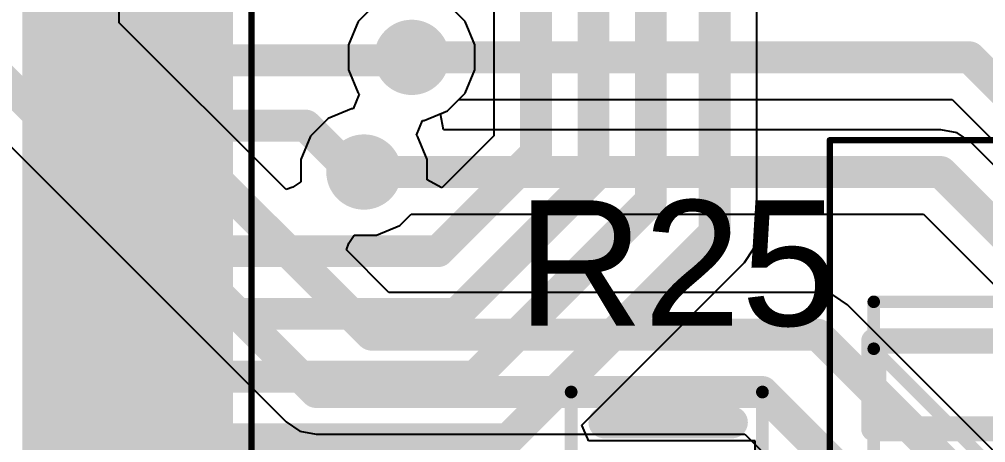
# Model space of a CAD drawing. Header units: millimetres. Extents: x -1.58 to 1.58, y -1.38 to 3.35.
# Drawn here: x 0.1919 to 0.495, y 2.3441 to 2.4769 of the extents above; entities that cross this region are included whole.
import ezdxf

# ---------------------------------------------------------------- set-up
doc = ezdxf.new("R2010")
doc.units = ezdxf.units.MM
doc.header["$MEASUREMENT"] = 0
for name, color, linetype in [('BottomLayer', 5, 'Continuous'), ('Mechanical13', 56, 'Continuous'), ('Mechanical15', 56, 'Continuous'), ('TopLayer', 1, 'Continuous'), ('TopOverlay', 2, 'Continuous'), ('TopPaste', 8, 'Continuous'), ('TopSolder', 216, 'Continuous'), ('ViaHoleLayer', 16, 'Continuous')]:
    doc.layers.add(name, color=color, linetype=linetype)
doc.styles.add('Arial', font='arial.ttf', dxfattribs={"height": 0.2})

# ---------------------------------------------------------------- blocks, each defined once
blk = doc.blocks.new('RESISTOR_0603_33')
at = {"layer": 'TopLayer'}
for points in [[(-0.05618115, -0.02011815), (-0.05618115, 0.01925195), (-0.01287405, 0.01925195), (-0.01287405, -0.02011815)], [(0.01334645, -0.01968505), (0.01334645, 0.01968505), (0.05665355, 0.01968505), (0.05665355, -0.01968505)]]:
    blk.add_hatch(color=1, dxfattribs=at).paths.add_polyline_path(points)
at = {"layer": 'TopPaste'}
for points in [[(-0.05618115, -0.02011815), (-0.05618115, 0.01925195), (-0.01287405, 0.01925195), (-0.01287405, -0.02011815)], [(0.01334645, -0.01968505), (0.01334645, 0.01968505), (0.05665355, 0.01968505), (0.05665355, -0.01968505)]]:
    blk.add_hatch(color=8, dxfattribs=at).paths.add_polyline_path(points)
at = {"layer": 'TopSolder'}
for points in [[(-0.06018115, -0.02411815), (-0.06018115, 0.02325195), (-0.00887405, 0.02325195), (-0.00887405, -0.02411815)], [(0.00934645, -0.02368505), (0.00934645, 0.02368505), (0.06065355, 0.02368505), (0.06065355, -0.02368505)]]:
    blk.add_hatch(color=216, dxfattribs=at).paths.add_polyline_path(points)
at = {"layer": 'Mechanical15', "const_width": 0.004}
for points in [[(-0.08, 0.03), (-0.08, -0.03)], [(-0.08, 0.03), (0.08, 0.03)], [(0.08, 0.03), (0.08, -0.03)], [(-0.08, -0.03), (0.08, -0.03)]]:
    blk.add_lwpolyline(points, dxfattribs=at)
at = {"layer": 'Mechanical15', "const_width": 0.002}
for points in [[(-0.081, 0.03, 1), (-0.079, 0.03, 1)], [(-0.081, 0.03, 1), (-0.079, 0.03, 1)], [(0.079, 0.03, 1), (0.081, 0.03, 1)], [(0.079, 0.03, 1), (0.081, 0.03, 1)], [(-0.081, -0.03, 1), (-0.079, -0.03, 1)], [(-0.081, -0.03, 1), (-0.079, -0.03, 1)], [(0.079, -0.03, 1), (0.081, -0.03, 1)], [(0.079, -0.03, 1), (0.081, -0.03, 1)]]:
    blk.add_lwpolyline(points, format="xyb", close=True, dxfattribs=at)
at = {"layer": 'TopOverlay'}
for points, const_width in [([(-0.0695276, 0.0195669), (-0.0695276, -0.0204331)], 0.01), ([(0.0704724, 0.0195669), (0.0704724, -0.0204331)], 0.01), ([(0, 0.005), (0, -0.005)], 0.002), ([(-0.005, 0), (0.005, 0)], 0.002)]:
    blk.add_lwpolyline(points, dxfattribs=dict(at, const_width=const_width))
for points, const_width in [([(-0.0720276, 0.0195669, 1), (-0.0670276, 0.0195669, 1)], 0.005), ([(0.0679724, 0.0195669, 1), (0.0729724, 0.0195669, 1)], 0.005), ([(-0.0005, 0.005, 1), (0.0005, 0.005, 1)], 0.001), ([(-0.0055, 0, 1), (-0.0045, 0, 1)], 0.001), ([(0.0045, 0, 1), (0.0055, 0, 1)], 0.001), ([(-0.0005, -0.005, 1), (0.0005, -0.005, 1)], 0.001), ([(-0.0720276, -0.0204331, 1), (-0.0670276, -0.0204331, 1)], 0.005), ([(0.0679724, -0.0204331, 1), (0.0729724, -0.0204331, 1)], 0.005)]:
    blk.add_lwpolyline(points, format="xyb", close=True, dxfattribs=dict(at, const_width=const_width))
blk = doc.blocks.new('SOT95P240X120_3N_59')
at = {"layer": 'TopLayer'}
for points in [[(-0.06692915, 0.05118115), (-0.02755905, 0.05118115), (-0.02755905, 0.02362205), (-0.06692915, 0.02362205)], [(0.02755905, 0.01377955), (0.06692915, 0.01377955), (0.06692915, -0.01377955), (0.02755905, -0.01377955)], [(-0.06692915, -0.02362205), (-0.02755905, -0.02362205), (-0.02755905, -0.05118115), (-0.06692915, -0.05118115)]]:
    blk.add_hatch(color=1, dxfattribs=at).paths.add_polyline_path(points)
at = {"layer": 'TopPaste'}
for points in [[(-0.06692915, 0.05118115), (-0.02755905, 0.05118115), (-0.02755905, 0.02362205), (-0.06692915, 0.02362205)], [(0.02755905, 0.01377955), (0.06692915, 0.01377955), (0.06692915, -0.01377955), (0.02755905, -0.01377955)], [(-0.06692915, -0.02362205), (-0.02755905, -0.02362205), (-0.02755905, -0.05118115), (-0.06692915, -0.05118115)]]:
    blk.add_hatch(color=8, dxfattribs=at).paths.add_polyline_path(points)
at = {"layer": 'TopSolder'}
for points in [[(-0.07092915, 0.05518115), (-0.02355905, 0.05518115), (-0.02355905, 0.01962205), (-0.07092915, 0.01962205)], [(0.02355905, 0.01777955), (0.07092915, 0.01777955), (0.07092915, -0.01777955), (0.02355905, -0.01777955)], [(-0.07092915, -0.01962205), (-0.02355905, -0.01962205), (-0.02355905, -0.05518115), (-0.07092915, -0.05518115)]]:
    blk.add_hatch(color=216, dxfattribs=at).paths.add_polyline_path(points)
at = {"layer": 'Mechanical13', "const_width": 0.003937}
for points in [[(-0.026063, 0.0574803), (0.026063, 0.0574803)], [(-0.026063, 0.0574803), (-0.026063, -0.0574803)], [(0.0113386, 0.0574803), (-0.026063, 0.0200787)], [(0.026063, 0.0574803), (0.026063, -0.0574803)], [(-0.026063, -0.0574803), (0.026063, -0.0574803)]]:
    blk.add_lwpolyline(points, dxfattribs=at)
at = {"layer": 'Mechanical13', "const_width": 0.0019685}
for points in [[(-0.0270472, 0.0574803, 1), (-0.0250788, 0.0574803, 1)], [(-0.0270472, 0.0574803, 1), (-0.0250788, 0.0574803, 1)], [(0.0103544, 0.0574803, 1), (0.0123228, 0.0574803, 1)], [(0.0250788, 0.0574803, 1), (0.0270472, 0.0574803, 1)], [(0.0250788, 0.0574803, 1), (0.0270472, 0.0574803, 1)], [(-0.0270472, 0.0200787, 1), (-0.0250788, 0.0200787, 1)], [(-0.0270472, -0.0574803, 1), (-0.0250788, -0.0574803, 1)], [(-0.0270472, -0.0574803, 1), (-0.0250788, -0.0574803, 1)], [(0.0250788, -0.0574803, 1), (0.0270472, -0.0574803, 1)], [(0.0250788, -0.0574803, 1), (0.0270472, -0.0574803, 1)]]:
    blk.add_lwpolyline(points, format="xyb", close=True, dxfattribs=at)
at = {"layer": 'Mechanical15', "const_width": 0.0019685}
for points in [[(-0.0767717, 0.0712598), (0.0767717, 0.0712598)], [(-0.0767717, 0.0712598), (-0.0767717, -0.0712598)], [(0.0767717, 0.0712598), (0.0767717, -0.0712598)], [(-0.0767717, -0.0712598), (0.0767717, -0.0712598)]]:
    blk.add_lwpolyline(points, dxfattribs=at)
at = {"layer": 'Mechanical15', "const_width": 0.0009842}
for points in [[(-0.0772638, 0.0712598, 1), (-0.0762796, 0.0712598, 1)], [(-0.0772638, 0.0712598, 1), (-0.0762796, 0.0712598, 1)], [(0.0762796, 0.0712598, 1), (0.0772638, 0.0712598, 1)], [(0.0762796, 0.0712598, 1), (0.0772638, 0.0712598, 1)], [(-0.0772638, -0.0712598, 1), (-0.0762796, -0.0712598, 1)], [(-0.0772638, -0.0712598, 1), (-0.0762796, -0.0712598, 1)], [(0.0762796, -0.0712598, 1), (0.0772638, -0.0712598, 1)], [(0.0762796, -0.0712598, 1), (0.0772638, -0.0712598, 1)]]:
    blk.add_lwpolyline(points, format="xyb", close=True, dxfattribs=at)
at = {"layer": 'TopOverlay', "const_width": 0.007874}
for points in [[(-0.0669291, 0.0610236), (-0.0275591, 0.0610236)], [(-0.0137795, 0.0574803), (0.0137795, 0.0574803)], [(-0.0137795, 0.0574803), (-0.0137795, -0.0574803)], [(0.0137795, 0.0574803), (0.0137795, -0.0574803)], [(-0.0137795, -0.0574803), (0.0137795, -0.0574803)]]:
    blk.add_lwpolyline(points, dxfattribs=at)
at = {"layer": 'TopOverlay', "const_width": 0.003937}
for points in [[(-0.0688976, 0.0610236, 1), (-0.0649606, 0.0610236, 1)], [(-0.0295276, 0.0610236, 1), (-0.0255906, 0.0610236, 1)], [(-0.015748, 0.0574803, 1), (-0.011811, 0.0574803, 1)], [(-0.015748, 0.0574803, 1), (-0.011811, 0.0574803, 1)], [(0.011811, 0.0574803, 1), (0.015748, 0.0574803, 1)], [(0.011811, 0.0574803, 1), (0.015748, 0.0574803, 1)], [(-0.015748, -0.0574803, 1), (-0.011811, -0.0574803, 1)], [(-0.015748, -0.0574803, 1), (-0.011811, -0.0574803, 1)], [(0.011811, -0.0574803, 1), (0.015748, -0.0574803, 1)], [(0.011811, -0.0574803, 1), (0.015748, -0.0574803, 1)]]:
    blk.add_lwpolyline(points, format="xyb", close=True, dxfattribs=at)
blk = doc.blocks.new('QFP50P1200X1200X160_64N_72')
at = {"layer": 'TopLayer'}
for points in [[(0.19687005, 0.1141732), (0.25494095, 0.1141732), (0.25494095, 0.1023622), (0.19687005, 0.1023622)], [(0.19687005, 0.0944882), (0.25494095, 0.0944882), (0.25494095, 0.0826772), (0.19687005, 0.0826772)], [(0.19687005, 0.0748031), (0.25494095, 0.0748031), (0.25494095, 0.0629921), (0.19687005, 0.0629921)], [(0.19687005, 0.0551181), (0.25494095, 0.0551181), (0.25494095, 0.0433071), (0.19687005, 0.0433071)], [(0.19687005, 0.0354331), (0.25494095, 0.0354331), (0.25494095, 0.0236221), (0.19687005, 0.0236221)], [(0.19687005, 0.015748), (0.25494095, 0.015748), (0.25494095, 0.003937), (0.19687005, 0.003937)], [(0.19687005, -0.003937), (0.25494095, -0.003937), (0.25494095, -0.015748), (0.19687005, -0.015748)]]:
    blk.add_hatch(color=1, dxfattribs=at).paths.add_polyline_path(points)
at = {"layer": 'TopPaste'}
for points in [[(0.19687005, 0.1141732), (0.25494095, 0.1141732), (0.25494095, 0.1023622), (0.19687005, 0.1023622)], [(0.19687005, 0.0944882), (0.25494095, 0.0944882), (0.25494095, 0.0826772), (0.19687005, 0.0826772)], [(0.19687005, 0.0748031), (0.25494095, 0.0748031), (0.25494095, 0.0629921), (0.19687005, 0.0629921)], [(0.19687005, 0.0551181), (0.25494095, 0.0551181), (0.25494095, 0.0433071), (0.19687005, 0.0433071)], [(0.19687005, 0.0354331), (0.25494095, 0.0354331), (0.25494095, 0.0236221), (0.19687005, 0.0236221)], [(0.19687005, 0.015748), (0.25494095, 0.015748), (0.25494095, 0.003937), (0.19687005, 0.003937)], [(0.19687005, -0.003937), (0.25494095, -0.003937), (0.25494095, -0.015748), (0.19687005, -0.015748)]]:
    blk.add_hatch(color=8, dxfattribs=at).paths.add_polyline_path(points)
at = {"layer": 'TopSolder'}
for points in [[(0.19287005, 0.1378583), (0.25894095, 0.1378583), (0.25894095, 0.1180473), (0.19287005, 0.1180473)], [(0.19287005, 0.1181732), (0.25894095, 0.1181732), (0.25894095, 0.0983622), (0.19287005, 0.0983622)], [(0.19287005, 0.0984882), (0.25894095, 0.0984882), (0.25894095, 0.0786772), (0.19287005, 0.0786772)], [(0.19287005, 0.0788031), (0.25894095, 0.0788031), (0.25894095, 0.0589921), (0.19287005, 0.0589921)], [(0.19287005, 0.0591181), (0.25894095, 0.0591181), (0.25894095, 0.0393071), (0.19287005, 0.0393071)], [(0.19287005, 0.0394331), (0.25894095, 0.0394331), (0.25894095, 0.0196221), (0.19287005, 0.0196221)], [(0.19287005, 0.019748), (0.25894095, 0.019748), (0.25894095, -6.3e-05), (0.19287005, -6.3e-05)], [(0.19287005, 6.3e-05), (0.25894095, 6.3e-05), (0.25894095, -0.019748), (0.19287005, -0.019748)]]:
    blk.add_hatch(color=216, dxfattribs=at).paths.add_polyline_path(points)
at = {"layer": 'Mechanical13', "const_width": 0.003937}
blk.add_lwpolyline([(0.1968504, -0.1968504), (0.1968504, 0.1968504)], dxfattribs=at)
at = {"layer": 'Mechanical15', "const_width": 0.0019685}
blk.add_lwpolyline([(0.2647638, -0.2647638), (0.2647638, 0.2647638)], dxfattribs=at)

msp = doc.modelspace()

# ---------------------------------------------------------------- hatches: boundary and pattern name
at = {"layer": 'BottomLayer'}
h = msp.add_hatch(color=5, dxfattribs=at)
edge = h.paths.add_edge_path()
edge.add_arc((0.315, 2.465), 0.011811, 0, 360)
h = msp.add_hatch(color=5, dxfattribs=at)
edge = h.paths.add_edge_path()
edge.add_arc((0.3, 2.4290236), 0.011811, 0, 360)
at = {"layer": 'TopLayer'}
h = msp.add_hatch(color=1, dxfattribs=at)
edge = h.paths.add_edge_path()
edge.add_arc((0.315, 2.465), 0.011811, 0, 360)
h = msp.add_hatch(color=1, dxfattribs=at)
edge = h.paths.add_edge_path()
edge.add_arc((0.3, 2.4290236), 0.011811, 0, 360)
at = {"layer": 'ViaHoleLayer'}
h = msp.add_hatch(color=16, dxfattribs=at)
edge = h.paths.add_edge_path()
edge.add_arc((0.315, 2.465), 0.0059055, 0, 360)
h = msp.add_hatch(color=16, dxfattribs=at)
edge = h.paths.add_edge_path()
edge.add_arc((0.3, 2.4290236), 0.0059055, 0, 360)

# ---------------------------------------------------------------- linework, layer by layer
at = {"layer": 'BottomLayer'}
for p, q in [((0.2232547, 2.4758457), (0.2232547, 2.5652378)), ((0.303778, 2.4817949), (0.2982051, 2.476222)), ((0.2755696, 2.4235308), (0.2232547, 2.4758457)), ((0.2982051, 2.476222), (0.295189, 2.4689406)), ((0.295189, 2.4689406), (0.295189, 2.4610594)), ((0.295189, 2.4610594), (0.2982051, 2.453778)), ((0.2985291, 2.453454), (0.2966156, 2.4488346)), ((0.2982051, 2.453778), (0.2985291, 2.453454)), ((0.1756275, 2.4506275), (0.2756275, 2.3506275)), ((0.326222, 2.4482051), (0.3297622, 2.4517453)), ((0.3297622, 2.4517453), (0.4845097, 2.4517453)), ((0.4845097, 2.4517453), (0.6936094, 2.2426456)), ((0.2960594, 2.4488346), (0.288778, 2.4458185)), ((0.2966156, 2.4488346), (0.2960594, 2.4488346)), ((0.3239846, 2.4472783), (0.326222, 2.4482051)), ((0.3249792, 2.4422783), (0.3239846, 2.4472783)), ((0.288778, 2.4458185), (0.2832051, 2.4402456)), ((0.4809764, 2.4422783), (0.3249792, 2.4422783)), ((0.4860488, 2.4412693), (0.4809764, 2.4422783)), ((0.4903489, 2.4383961), (0.4860488, 2.4412693)), ((0.2832051, 2.4402456), (0.280189, 2.4329642)), ((0.6881112, 2.2406338), (0.4903489, 2.4383961)), ((0.280189, 2.4329642), (0.280189, 2.4259825)), ((0.280189, 2.4259825), (0.2776838, 2.4242413)), ((0.2776838, 2.4242413), (0.2755696, 2.4235308)), ((0.311222, 2.4122287), (0.3147622, 2.4157689)), ((0.3147622, 2.4157689), (0.4754861, 2.4157689)), ((0.4754861, 2.4157689), (0.6767453, 2.2145097)), ((0.3039406, 2.4092126), (0.311222, 2.4122287)), ((0.2952177, 2.4067074), (0.2969589, 2.4092126)), ((0.2969589, 2.4092126), (0.3039406, 2.4092126)), ((0.2945072, 2.4045932), (0.2952177, 2.4067074)), ((0.3078457, 2.3912547), (0.2945072, 2.4045932)), ((0.4423554, 2.3912547), (0.3078457, 2.3912547)), ((0.4474278, 2.3902457), (0.4423554, 2.3912547)), ((0.4517279, 2.3873725), (0.4474278, 2.3902457)), ((0.6721259, 2.1669745), (0.4517279, 2.3873725)), ((0.2756275, 2.3506275), (0.2799277, 2.3477542)), ((0.2799277, 2.3477542), (0.285, 2.3467453)), ((0.285, 2.3467453), (0.4195097, 2.3467453)), ((0.4195097, 2.3467453), (0.6367453, 2.1295097))]:
    msp.add_line(p, q, dxfattribs=at)
at = {"layer": 'BottomLayer', "const_width": 0.01}
for points in [[(0.21, 2.4703554), (0.21, 2.58)], [(0.21, 2.4703554), (0.3023554, 2.378)], [(0.315, 2.465), (0.49, 2.465)], [(0.49, 2.465), (0.71, 2.245)], [(0.185, 2.46), (0.285, 2.36)], [(0.3, 2.4290236), (0.4809764, 2.4290236)], [(0.4809764, 2.4290236), (0.69, 2.22)], [(0.3023554, 2.378), (0.4423554, 2.378)], [(0.4423554, 2.378), (0.67, 2.1503554)], [(0.285, 2.36), (0.425, 2.36)], [(0.425, 2.36), (0.65, 2.135)]]:
    msp.add_lwpolyline(points, dxfattribs=at)
at = {"layer": 'BottomLayer', "const_width": 0.005}
for points in [[(0.2075, 2.4703554, 1), (0.2125, 2.4703554, 1)], [(0.2075, 2.4703554, 1), (0.2125, 2.4703554, 1)], [(0.3125, 2.465, 1), (0.3175, 2.465, 1)], [(0.4875, 2.465, 1), (0.4925, 2.465, 1)], [(0.4875, 2.465, 1), (0.4925, 2.465, 1)], [(0.2975, 2.4290236, 1), (0.3025, 2.4290236, 1)], [(0.4784764, 2.4290236, 1), (0.4834764, 2.4290236, 1)], [(0.4784764, 2.4290236, 1), (0.4834764, 2.4290236, 1)], [(0.2998554, 2.378, 1), (0.3048554, 2.378, 1)], [(0.2998554, 2.378, 1), (0.3048554, 2.378, 1)], [(0.4398554, 2.378, 1), (0.4448554, 2.378, 1)], [(0.4398554, 2.378, 1), (0.4448554, 2.378, 1)], [(0.2825, 2.36, 1), (0.2875, 2.36, 1)], [(0.2825, 2.36, 1), (0.2875, 2.36, 1)], [(0.4225, 2.36, 1), (0.4275, 2.36, 1)], [(0.4225, 2.36, 1), (0.4275, 2.36, 1)]]:
    msp.add_lwpolyline(points, format="xyb", close=True, dxfattribs=at)
at = {"layer": 'TopLayer'}
for p, q in [((0.3407453, 2.5178285), (0.3407453, 2.4404019)), ((0.4232547, 2.41), (0.4232547, 2.5121955)), ((0.3317949, 2.476222), (0.326222, 2.4817949)), ((0.334811, 2.4689406), (0.3317949, 2.476222)), ((0.334811, 2.4610594), (0.334811, 2.4689406)), ((0.3317949, 2.453778), (0.334811, 2.4610594)), ((0.326222, 2.4482051), (0.3317949, 2.453778)), ((0.3189406, 2.445189), (0.326222, 2.4482051)), ((0.3164709, 2.4405696), (0.3183844, 2.445189)), ((0.3183844, 2.445189), (0.3189406, 2.445189)), ((0.3167949, 2.4402456), (0.3164709, 2.4405696)), ((0.3407453, 2.4404019), (0.3244304, 2.424087)), ((0.319811, 2.4329642), (0.3167949, 2.4402456)), ((0.319811, 2.4265387), (0.319811, 2.4329642)), ((0.324177, 2.4241417), (0.319811, 2.4265387)), ((0.3244304, 2.424087), (0.324177, 2.4241417)), ((0.4222457, 2.4049276), (0.4232547, 2.41)), ((0.4193725, 2.4006275), (0.4222457, 2.4049276)), ((0.3683985, 2.3496535), (0.4193725, 2.4006275)), ((0.3702002, 2.3453039), (0.3683985, 2.3496535)), ((0.3704697, 2.3446537), (0.3702002, 2.3453039)), ((0.3706932, 2.3446536), (0.3704697, 2.3446537)), ((0.3710076, 2.3446536), (0.3706932, 2.3446536)), ((0.3706932, 2.3446536), (0.3706932, 2.3446536)), ((0.422685, 2.3446535), (0.3710076, 2.3446536)), ((0.422685, 2.3282547), (0.422685, 2.3446535))]:
    msp.add_line(p, q, dxfattribs=at)
at = {"layer": 'TopLayer', "const_width": 0.01}
for points in [[(0.41, 2.41), (0.41, 2.5436862)], [(0.39, 2.42), (0.39, 2.5382304)], [(0.372, 2.4274558), (0.372, 2.5307746)], [(0.354, 2.4349116), (0.354, 2.5233188)], [(0.2259055, 2.4632677), (0.2266851, 2.4640473)], [(0.2266851, 2.4640473), (0.3140473, 2.4640473)], [(0.3140473, 2.4640473), (0.315, 2.465)], [(0.2259055, 2.4435827), (0.2817548, 2.4435827)], [(0.2817548, 2.4435827), (0.2963139, 2.4290236)], [(0.323301, 2.4042126), (0.354, 2.4349116)], [(0.2963139, 2.4290236), (0.3, 2.4290236)], [(0.3290718, 2.3845276), (0.372, 2.4274558)], [(0.3348425, 2.3648425), (0.39, 2.42)], [(0.3451575, 2.3451575), (0.41, 2.41)], [(0.2259055, 2.4042126), (0.323301, 2.4042126)], [(0.2259055, 2.3845276), (0.3290718, 2.3845276)], [(0.2259055, 2.3648425), (0.3348425, 2.3648425)], [(0.2259055, 2.3451575), (0.3451575, 2.3451575)]]:
    msp.add_lwpolyline(points, dxfattribs=at)
at = {"layer": 'TopLayer', "const_width": 0.005}
for points in [[(0.2234055, 2.4632677, 1), (0.2284055, 2.4632677, 1)], [(0.2241851, 2.4640473, 1), (0.2291851, 2.4640473, 1)], [(0.2241851, 2.4640473, 1), (0.2291851, 2.4640473, 1)], [(0.3115473, 2.4640473, 1), (0.3165473, 2.4640473, 1)], [(0.3115473, 2.4640473, 1), (0.3165473, 2.4640473, 1)], [(0.3125, 2.465, 1), (0.3175, 2.465, 1)], [(0.2234055, 2.4435827, 1), (0.2284055, 2.4435827, 1)], [(0.2792548, 2.4435827, 1), (0.2842548, 2.4435827, 1)], [(0.2792548, 2.4435827, 1), (0.2842548, 2.4435827, 1)], [(0.3515, 2.4349116, 1), (0.3565, 2.4349116, 1)], [(0.3515, 2.4349116, 1), (0.3565, 2.4349116, 1)], [(0.2938139, 2.4290236, 1), (0.2988139, 2.4290236, 1)], [(0.2938139, 2.4290236, 1), (0.2988139, 2.4290236, 1)], [(0.2975, 2.4290236, 1), (0.3025, 2.4290236, 1)], [(0.3695, 2.4274558, 1), (0.3745, 2.4274558, 1)], [(0.3695, 2.4274558, 1), (0.3745, 2.4274558, 1)], [(0.3875, 2.42, 1), (0.3925, 2.42, 1)], [(0.3875, 2.42, 1), (0.3925, 2.42, 1)], [(0.4075, 2.41, 1), (0.4125, 2.41, 1)], [(0.4075, 2.41, 1), (0.4125, 2.41, 1)], [(0.2234055, 2.4042126, 1), (0.2284055, 2.4042126, 1)], [(0.320801, 2.4042126, 1), (0.325801, 2.4042126, 1)], [(0.320801, 2.4042126, 1), (0.325801, 2.4042126, 1)], [(0.2234055, 2.3845276, 1), (0.2284055, 2.3845276, 1)], [(0.3265718, 2.3845276, 1), (0.3315718, 2.3845276, 1)], [(0.3265718, 2.3845276, 1), (0.3315718, 2.3845276, 1)], [(0.2234055, 2.3648425, 1), (0.2284055, 2.3648425, 1)], [(0.3323425, 2.3648425, 1), (0.3373425, 2.3648425, 1)], [(0.3323425, 2.3648425, 1), (0.3373425, 2.3648425, 1)], [(0.2234055, 2.3451575, 1), (0.2284055, 2.3451575, 1)], [(0.3426575, 2.3451575, 1), (0.3476575, 2.3451575, 1)], [(0.3426575, 2.3451575, 1), (0.3476575, 2.3451575, 1)]]:
    msp.add_lwpolyline(points, format="xyb", close=True, dxfattribs=at)

# ---------------------------------------------------------------- block references
msp.add_blockref('QFP50P1200X1200X160_64N_72', (0, 2.355))
at = {"rotation": 90}
for name, p in [('SOT95P240X120_3N_59', (0.5174016, 2.3622441)), ('RESISTOR_0603_33', (0.395, 2.28))]:
    msp.add_blockref(name, p, dxfattribs=at)

# ---------------------------------------------------------------- texts
at = {"layer": 'TopOverlay', "style": 'Arial'}
msp.add_text('R25', height=0.0393701, dxfattribs=at).set_placement((0.3479566, 2.3807937))

doc.saveas('drawing.dxf')
